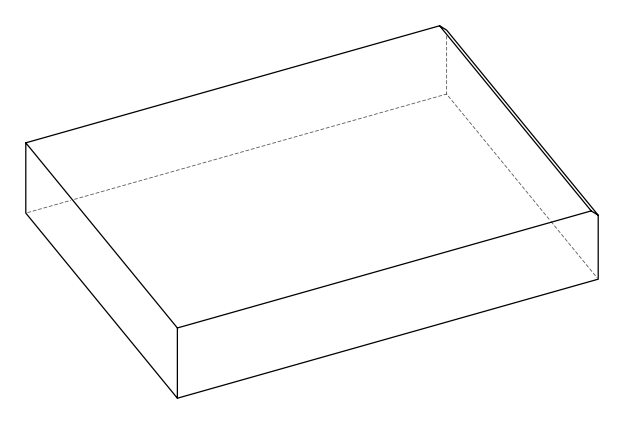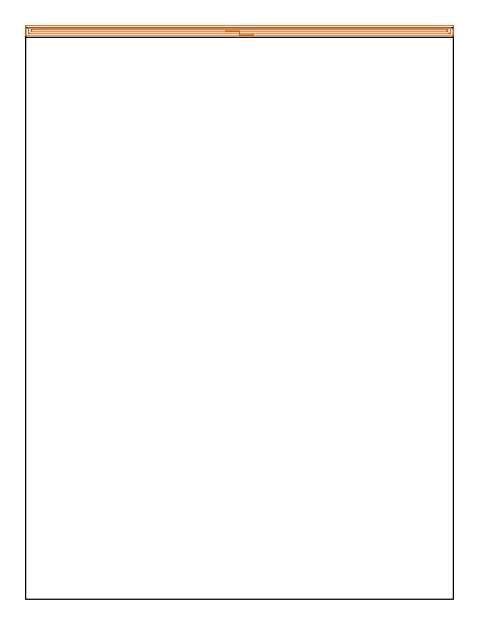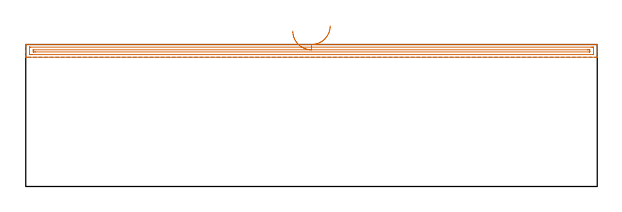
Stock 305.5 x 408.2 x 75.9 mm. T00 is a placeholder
(PLAN: 1 operations, 0 tool changes, 7.5 min)
(1 AREA_MILL | FG_CHAMFER_SURFACE | UGT0205_001 | 7.51 min | 7063 mm3)
(TOOL UGT0205_001 | Chamfer Mill 20 x 3 x 45 deg. | D20 FL50 Z2)
(OP 1 AREA_MILL)
G17 G21 G94 G90
T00 M6
G54
G17 G0 G90 X162.75 Y402.9 S1061 M3
G43 Z85.9 H0
G94 G1 X162.712 Z85.028 F250.
X162.598 Z84.163
X162.409 Z83.312
X162.147 Z82.48
X161.813 Z81.674
X161.41 Z80.9
X160.942 Z80.164
X160.41 Z79.472
X159.821 Z78.829
X159.178 Z78.24
X158.486 Z77.708
X157.75 Z77.24
X156.976 Z76.837
X156.17 Z76.503
X155.338 Z76.241
X154.487 Z76.052
X153.622 Z75.938
X152.75 Z75.9
X0.158
X0.01 Y402.902 Z75.888
X0.002 Y403.02 Z75.773
X0. Y403.142 Z75.657
Y403.498 Z75.302
Y404.116 Z74.679
Y406.172 Z72.625
Y406.737 Z72.058
Y407.328 Z71.467
Y409.075 Z69.721
X0.003 Y409.358 Z69.439
X0.01 Y409.693 Z69.104
X0.257 Y409.697 Z69.101
X0.604 Y409.7 Z69.1
X304.896
X305.243 Y409.697 Z69.101
X305.49 Y409.693 Z69.104
X305.5 Y409.358 Z69.439
Y406.737 Z72.058
Y405.298 Z73.498
Y404.116 Z74.679
Y403.498 Z75.302
Y403.142 Z75.657
X305.498 Y403.02 Z75.773
X305.49 Y402.902 Z75.888
X305.342 Y402.9 Z75.9
X152.75
Y404.314 Z74.486
X2.389 Y404.315 Z74.485
X2.185 Y404.316 Z74.484
X2.047 Y404.319 Z74.481
X2.018 Y404.321 Z74.479
X2.01 Y404.335 Z74.465
X2.007 Y404.36 Z74.44
X2.001 Y404.495 Z74.305
X2. Y407.991 Z70.809
X2.003 Y408.118 Z70.682
X2.007 Y408.219 Z70.581
X2.011 Y408.279 Z70.521
X2.045 Y408.28 Z70.52
X2.389 Y408.284 Z70.516
X2.592 Y408.285 Z70.515
X3.281 Y408.286 Z70.514
X303.111 Y408.285 Z70.515
X303.315 Y408.284 Z70.516
X303.453 Y408.281 Z70.519
X303.482 Y408.279 Z70.521
X303.49 Y408.265 Z70.535
X303.493 Y408.239 Z70.561
X303.499 Y408.105 Z70.695
X303.5 Y404.609 Z74.191
X303.497 Y404.482 Z74.318
X303.493 Y404.381 Z74.419
X303.489 Y404.321 Z74.479
X303.455 Y404.32 Z74.48
X303.111 Y404.316 Z74.484
X302.908 Y404.315 Z74.485
X302.219 Y404.314 Z74.486
X152.75
Y405.728 Z73.072
X4.311 Y405.729 Z73.071
X4.173 Y405.73 Z73.07
X4.037 Y405.735 Z73.065
X4.01 Y405.737 Z73.063
X4.006 Y405.762 Z73.038
X4.002 Y405.807 Z72.993
X4. Y405.863 Z72.937
Y406.033 Z72.767
X4.003 Y406.737 Z72.063
X4.006 Y406.821 Z71.979
X4.01 Y406.859 Z71.941
X4.042 Y406.865 Z71.935
X4.173 Y406.868 Z71.932
X4.928 Y406.871 Z71.929
X5.066
X301.189
X301.327 Y406.869 Z71.931
X301.463 Y406.865 Z71.935
X301.49 Y406.862 Z71.938
X301.494 Y406.838 Z71.962
X301.498 Y406.793 Z72.007
X301.5 Y406.737 Z72.063
Y406.567 Z72.233
X301.497 Y405.863 Z72.937
X301.494 Y405.779 Z73.021
X301.49 Y405.741 Z73.059
X301.458 Y405.734 Z73.066
X301.327 Y405.732 Z73.068
X300.572 Y405.729 Z73.071
X300.434 Y405.728 Z73.072
X152.75
X151.878 Z73.11
X151.014 Z73.224
X150.162 Z73.412
X149.33 Z73.675
X148.524 Z74.009
X147.75 Z74.411
X147.014 Z74.88
X146.322 Z75.411
X145.679 Z76.001
X145.09 Z76.644
X144.559 Z77.336
X144.09 Z78.072
X143.687 Z78.845
X143.353 Z79.651
X143.091 Z80.483
X142.902 Z81.335
X142.788 Z82.2
X142.75 Z83.072
G0 Z85.9
M5
M2
